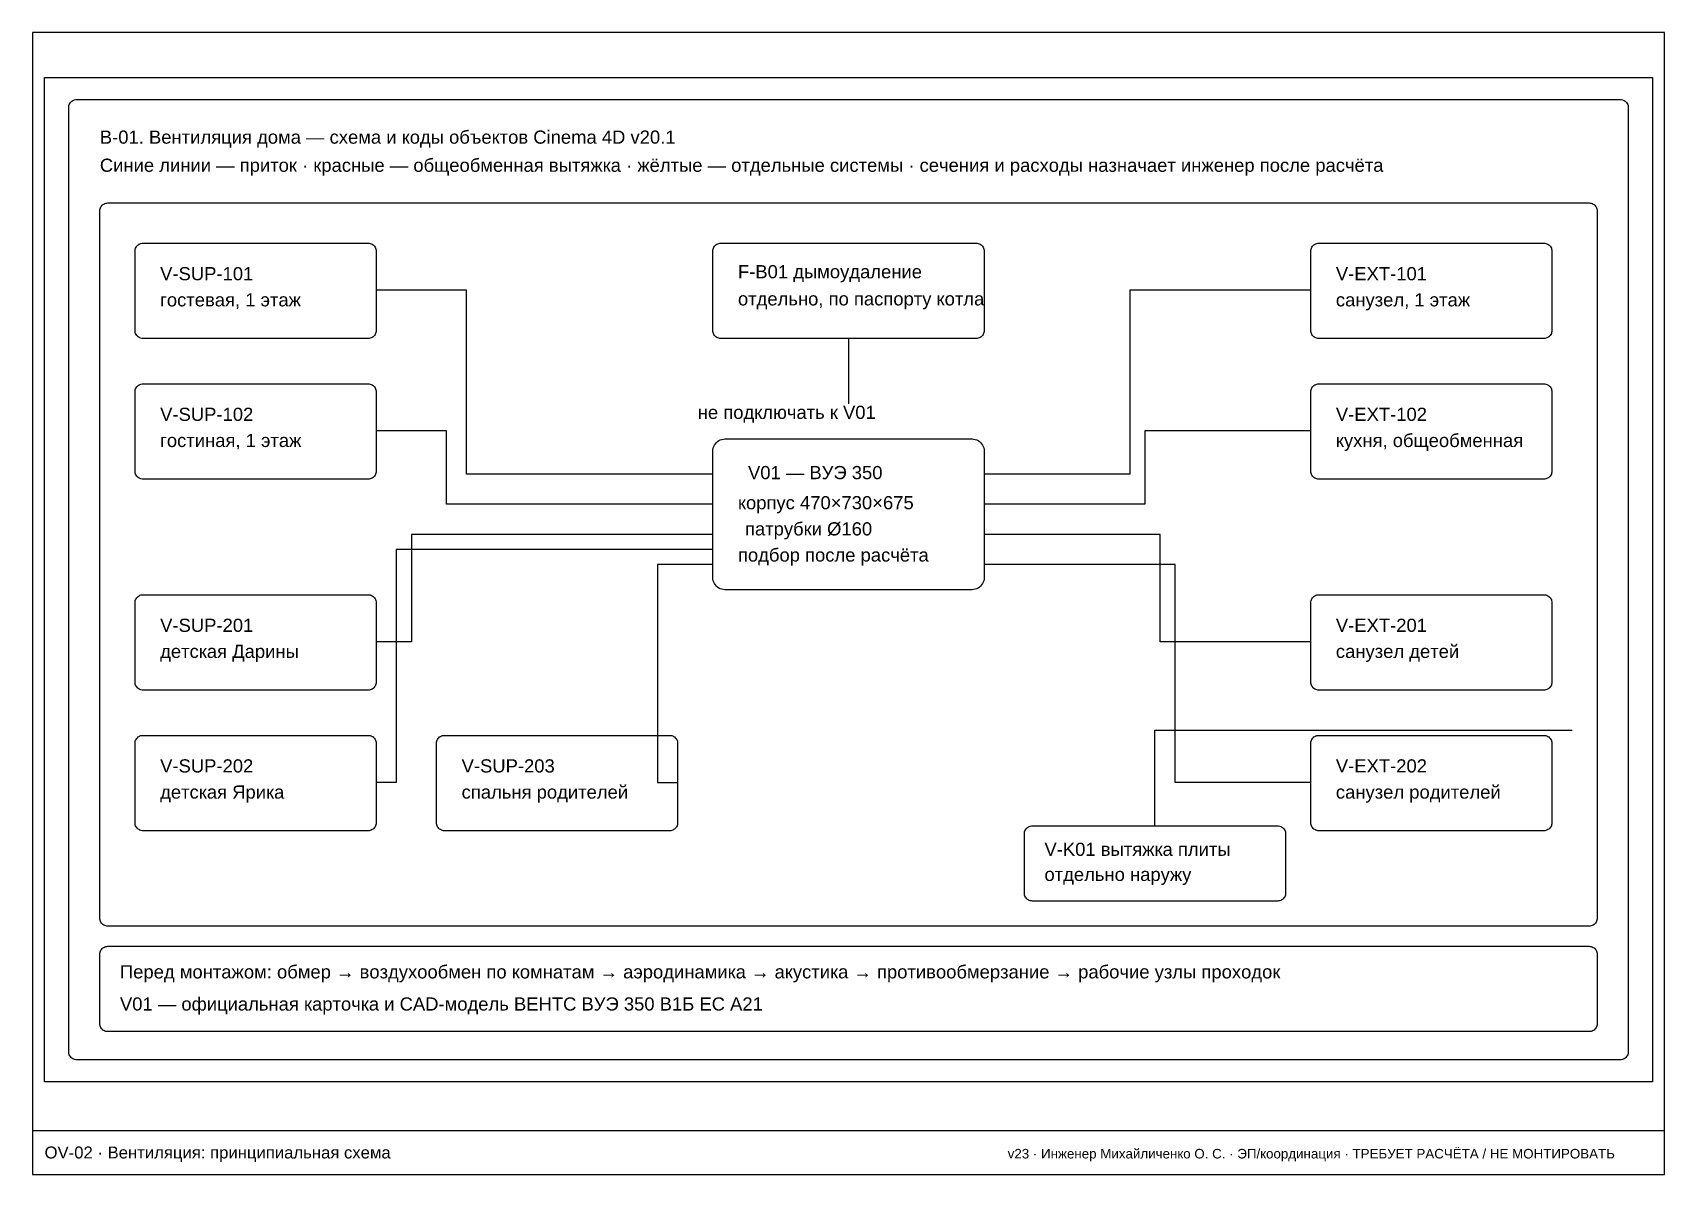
# Paper-space layout 'OV-02' of a CAD drawing. Header units: millimetres. Extents: x 5 to 415, y 5 to 292.
import ezdxf

# ---------------------------------------------------------------- set-up
doc = ezdxf.new("R2010")
doc.units = ezdxf.units.MM
for name, color, linetype in [('A-DIMS', 1, 'Continuous'), ('A-FRAME', 7, 'Continuous'), ('A-OBJECT', 8, 'Continuous'), ('A-TEXT', 7, 'Continuous'), ('A-WALL', 7, 'Continuous')]:
    doc.layers.add(name, color=color, linetype=linetype)
doc.styles.add('ARIAL', font='arial.ttf')

psp = doc.layouts.new('OV-02')

# ---------------------------------------------------------------- linework, layer by layer
at = {"layer": 'A-FRAME'}
psp.add_line((5, 16), (415, 16), dxfattribs=at)
psp.add_lwpolyline([(5, 5), (415, 5), (415, 292), (5, 292)], close=True, dxfattribs=at)
at = {"layer": 'A-OBJECT'}
for points in [[(8, 280.75), (412, 280.75), (412, 28.25), (8, 28.25), (8, 280.75)], [(16.08, 275.19), (403.92, 275.19), (404.18, 275.18), (404.44, 275.13), (404.69, 275.04), (404.93, 274.92), (405.15, 274.78), (405.35, 274.6), (405.52, 274.4), (405.67, 274.19), (405.79, 273.95), (405.87, 273.7), (405.92, 273.44), (405.94, 273.18), (405.94, 35.83), (405.92, 35.56), (405.87, 35.3), (405.79, 35.05), (405.67, 34.81), (405.52, 34.6), (405.35, 34.4), (405.15, 34.22), (404.93, 34.08), (404.69, 33.96), (404.44, 33.87), (404.18, 33.82), (403.92, 33.8), (16.08, 33.8), (15.82, 33.82), (15.56, 33.87), (15.31, 33.96), (15.07, 34.08), (14.85, 34.22), (14.65, 34.4), (14.48, 34.6), (14.33, 34.81), (14.21, 35.05), (14.13, 35.3), (14.08, 35.56), (14.06, 35.83), (14.06, 273.18), (14.08, 273.44), (14.13, 273.7), (14.21, 273.95), (14.33, 274.19), (14.48, 274.4), (14.65, 274.6), (14.85, 274.78), (15.07, 274.92), (15.31, 275.04), (15.56, 275.13), (15.82, 275.18), (16.08, 275.19), (16.08, 275.19)], [(23.91, 249.19), (396.09, 249.19), (396.36, 249.17), (396.62, 249.12), (396.87, 249.03), (397.1, 248.92), (397.32, 248.77), (397.52, 248.6), (397.7, 248.4), (397.84, 248.18), (397.96, 247.94), (398.04, 247.69), (398.1, 247.43), (398.11, 247.17), (398.11, 69.41), (398.1, 69.14), (398.04, 68.88), (397.96, 68.63), (397.84, 68.4), (397.7, 68.18), (397.52, 67.98), (397.32, 67.8), (397.1, 67.66), (396.87, 67.54), (396.62, 67.46), (396.36, 67.4), (396.09, 67.39), (23.91, 67.39), (23.64, 67.4), (23.38, 67.46), (23.13, 67.54), (22.9, 67.66), (22.68, 67.8), (22.48, 67.98), (22.3, 68.18), (22.16, 68.4), (22.04, 68.63), (21.96, 68.88), (21.9, 69.14), (21.89, 69.41), (21.89, 247.17), (21.9, 247.43), (21.96, 247.69), (22.04, 247.94), (22.16, 248.18), (22.3, 248.4), (22.48, 248.6), (22.68, 248.77), (22.9, 248.92), (23.13, 249.03), (23.38, 249.12), (23.64, 249.17), (23.91, 249.19), (23.91, 249.19)], [(32.74, 239.09), (89.31, 239.09), (89.57, 239.07), (89.83, 239.02), (90.08, 238.93), (90.31, 238.82), (90.53, 238.67), (90.73, 238.5), (90.91, 238.3), (91.05, 238.08), (91.17, 237.84), (91.26, 237.59), (91.31, 237.33), (91.33, 237.07), (91.33, 217.12), (91.31, 216.86), (91.26, 216.6), (91.17, 216.35), (91.05, 216.11), (90.91, 215.89), (90.73, 215.69), (90.53, 215.52), (90.31, 215.37), (90.08, 215.25), (89.83, 215.17), (89.57, 215.12), (89.31, 215.1), (32.74, 215.1), (32.48, 215.12), (32.22, 215.17), (31.97, 215.25), (31.73, 215.37), (31.52, 215.52), (31.32, 215.69), (31.14, 215.89), (31, 216.11), (30.88, 216.35), (30.79, 216.6), (30.74, 216.86), (30.73, 217.12), (30.73, 237.07), (30.74, 237.33), (30.79, 237.59), (30.88, 237.84), (31, 238.08), (31.14, 238.3), (31.32, 238.5), (31.52, 238.67), (31.73, 238.82), (31.97, 238.93), (32.22, 239.02), (32.48, 239.07), (32.74, 239.09), (32.74, 239.09)], [(177.93, 239.09), (242.07, 239.09), (242.33, 239.07), (242.59, 239.02), (242.84, 238.93), (243.08, 238.82), (243.3, 238.67), (243.5, 238.5), (243.67, 238.3), (243.82, 238.08), (243.93, 237.84), (244.02, 237.59), (244.07, 237.33), (244.09, 237.07), (244.09, 217.12), (244.07, 216.86), (244.02, 216.6), (243.93, 216.35), (243.82, 216.11), (243.67, 215.89), (243.5, 215.69), (243.3, 215.52), (243.08, 215.37), (242.84, 215.25), (242.59, 215.17), (242.33, 215.12), (242.07, 215.1), (177.93, 215.1), (177.67, 215.12), (177.41, 215.17), (177.16, 215.25), (176.92, 215.37), (176.7, 215.52), (176.5, 215.69), (176.33, 215.89), (176.18, 216.11), (176.07, 216.35), (175.98, 216.6), (175.93, 216.86), (175.91, 217.12), (175.91, 237.07), (175.93, 237.33), (175.98, 237.59), (176.07, 237.84), (176.18, 238.08), (176.33, 238.3), (176.5, 238.5), (176.7, 238.67), (176.92, 238.82), (177.16, 238.93), (177.41, 239.02), (177.67, 239.07), (177.93, 239.09), (177.93, 239.09)], [(328.17, 239.09), (384.73, 239.09), (384.99, 239.07), (385.25, 239.02), (385.5, 238.93), (385.74, 238.82), (385.96, 238.67), (386.16, 238.5), (386.33, 238.3), (386.48, 238.08), (386.6, 237.84), (386.68, 237.59), (386.73, 237.33), (386.75, 237.07), (386.75, 217.12), (386.73, 216.86), (386.68, 216.6), (386.6, 216.35), (386.48, 216.11), (386.33, 215.89), (386.16, 215.69), (385.96, 215.52), (385.74, 215.37), (385.5, 215.25), (385.25, 215.17), (384.99, 215.12), (384.73, 215.1), (328.17, 215.1), (327.91, 215.12), (327.65, 215.17), (327.4, 215.25), (327.16, 215.37), (326.94, 215.52), (326.74, 215.69), (326.57, 215.89), (326.42, 216.11), (326.3, 216.35), (326.22, 216.6), (326.17, 216.86), (326.15, 217.12), (326.15, 237.07), (326.17, 237.33), (326.22, 237.59), (326.3, 237.84), (326.42, 238.08), (326.57, 238.3), (326.74, 238.5), (326.94, 238.67), (327.16, 238.82), (327.4, 238.93), (327.65, 239.02), (327.91, 239.07), (328.17, 239.09), (328.17, 239.09)], [(32.74, 203.74), (89.31, 203.74), (89.57, 203.72), (89.83, 203.67), (90.08, 203.58), (90.31, 203.47), (90.53, 203.32), (90.73, 203.15), (90.91, 202.95), (91.05, 202.73), (91.17, 202.49), (91.26, 202.24), (91.31, 201.98), (91.33, 201.72), (91.33, 181.77), (91.31, 181.51), (91.26, 181.25), (91.17, 181), (91.05, 180.76), (90.91, 180.54), (90.73, 180.34), (90.53, 180.17), (90.31, 180.02), (90.08, 179.9), (89.83, 179.82), (89.57, 179.77), (89.31, 179.75), (32.74, 179.75), (32.48, 179.77), (32.22, 179.82), (31.97, 179.9), (31.73, 180.02), (31.52, 180.17), (31.32, 180.34), (31.14, 180.54), (31, 180.76), (30.88, 181), (30.79, 181.25), (30.74, 181.51), (30.73, 181.77), (30.73, 201.72), (30.74, 201.98), (30.79, 202.24), (30.88, 202.49), (31, 202.73), (31.14, 202.95), (31.32, 203.15), (31.52, 203.32), (31.73, 203.47), (31.97, 203.58), (32.22, 203.67), (32.48, 203.72), (32.74, 203.74), (32.74, 203.74)], [(328.17, 203.74), (384.73, 203.74), (384.99, 203.72), (385.25, 203.67), (385.5, 203.58), (385.74, 203.47), (385.96, 203.32), (386.16, 203.15), (386.33, 202.95), (386.48, 202.73), (386.6, 202.49), (386.68, 202.24), (386.73, 201.98), (386.75, 201.72), (386.75, 181.77), (386.73, 181.51), (386.68, 181.25), (386.6, 181), (386.48, 180.76), (386.33, 180.54), (386.16, 180.34), (385.96, 180.17), (385.74, 180.02), (385.5, 179.9), (385.25, 179.82), (384.99, 179.77), (384.73, 179.75), (328.17, 179.75), (327.91, 179.77), (327.65, 179.82), (327.4, 179.9), (327.16, 180.02), (326.94, 180.17), (326.74, 180.34), (326.57, 180.54), (326.42, 180.76), (326.3, 181), (326.22, 181.25), (326.17, 181.51), (326.15, 181.77), (326.15, 201.72), (326.17, 201.98), (326.22, 202.24), (326.3, 202.49), (326.42, 202.73), (326.57, 202.95), (326.74, 203.15), (326.94, 203.32), (327.16, 203.47), (327.4, 203.58), (327.65, 203.67), (327.91, 203.72), (328.17, 203.74), (328.17, 203.74)], [(178.94, 189.85), (241.06, 189.85), (241.45, 189.82), (241.84, 189.75), (242.22, 189.62), (242.57, 189.44), (242.9, 189.22), (243.2, 188.96), (243.46, 188.66), (243.68, 188.34), (243.86, 187.98), (243.98, 187.6), (244.06, 187.22), (244.09, 186.82), (244.09, 155), (244.06, 154.61), (243.98, 154.22), (243.86, 153.85), (243.68, 153.49), (243.46, 153.16), (243.2, 152.86), (242.9, 152.6), (242.57, 152.38), (242.22, 152.21), (241.84, 152.08), (241.45, 152), (241.06, 151.97), (178.94, 151.97), (178.55, 152), (178.16, 152.08), (177.78, 152.21), (177.43, 152.38), (177.1, 152.6), (176.8, 152.86), (176.54, 153.16), (176.32, 153.49), (176.14, 153.85), (176.02, 154.22), (175.94, 154.61), (175.91, 155), (175.91, 186.82), (175.94, 187.22), (176.02, 187.6), (176.14, 187.98), (176.32, 188.34), (176.54, 188.66), (176.8, 188.96), (177.1, 189.22), (177.43, 189.44), (177.78, 189.62), (178.16, 189.75), (178.55, 189.82), (178.94, 189.85), (178.94, 189.85)], [(32.74, 150.71), (89.31, 150.71), (89.57, 150.7), (89.83, 150.64), (90.08, 150.56), (90.31, 150.44), (90.53, 150.3), (90.73, 150.12), (90.91, 149.92), (91.05, 149.7), (91.17, 149.47), (91.26, 149.22), (91.31, 148.96), (91.33, 148.69), (91.33, 128.75), (91.31, 128.48), (91.26, 128.22), (91.17, 127.97), (91.05, 127.73), (90.91, 127.52), (90.73, 127.32), (90.53, 127.14), (90.31, 127), (90.08, 126.88), (89.83, 126.79), (89.57, 126.74), (89.31, 126.72), (32.74, 126.72), (32.48, 126.74), (32.22, 126.79), (31.97, 126.88), (31.73, 127), (31.52, 127.14), (31.32, 127.32), (31.14, 127.52), (31, 127.73), (30.88, 127.97), (30.79, 128.22), (30.74, 128.48), (30.73, 128.75), (30.73, 148.69), (30.74, 148.96), (30.79, 149.22), (30.88, 149.47), (31, 149.7), (31.14, 149.92), (31.32, 150.12), (31.52, 150.3), (31.73, 150.44), (31.97, 150.56), (32.22, 150.64), (32.48, 150.7), (32.74, 150.71), (32.74, 150.71)], [(328.17, 150.71), (384.73, 150.71), (384.99, 150.7), (385.25, 150.64), (385.5, 150.56), (385.74, 150.44), (385.96, 150.3), (386.16, 150.12), (386.33, 149.92), (386.48, 149.7), (386.6, 149.47), (386.68, 149.22), (386.73, 148.96), (386.75, 148.69), (386.75, 128.75), (386.73, 128.48), (386.68, 128.22), (386.6, 127.97), (386.48, 127.73), (386.33, 127.52), (386.16, 127.32), (385.96, 127.14), (385.74, 127), (385.5, 126.88), (385.25, 126.79), (384.99, 126.74), (384.73, 126.72), (328.17, 126.72), (327.91, 126.74), (327.65, 126.79), (327.4, 126.88), (327.16, 127), (326.94, 127.14), (326.74, 127.32), (326.57, 127.52), (326.42, 127.73), (326.3, 127.97), (326.22, 128.22), (326.17, 128.48), (326.15, 128.75), (326.15, 148.69), (326.17, 148.96), (326.22, 149.22), (326.3, 149.47), (326.42, 149.7), (326.57, 149.92), (326.74, 150.12), (326.94, 150.3), (327.16, 150.44), (327.4, 150.56), (327.65, 150.64), (327.91, 150.7), (328.17, 150.71), (328.17, 150.71)], [(32.74, 115.36), (89.31, 115.36), (89.57, 115.35), (89.83, 115.29), (90.08, 115.21), (90.31, 115.09), (90.53, 114.95), (90.73, 114.77), (90.91, 114.57), (91.05, 114.35), (91.17, 114.12), (91.26, 113.87), (91.31, 113.61), (91.33, 113.34), (91.33, 93.39), (91.31, 93.13), (91.26, 92.87), (91.17, 92.62), (91.05, 92.39), (90.91, 92.17), (90.73, 91.97), (90.53, 91.79), (90.31, 91.65), (90.08, 91.53), (89.83, 91.44), (89.57, 91.39), (89.31, 91.38), (32.74, 91.38), (32.48, 91.39), (32.22, 91.44), (31.97, 91.53), (31.73, 91.65), (31.52, 91.79), (31.32, 91.97), (31.14, 92.17), (31, 92.39), (30.88, 92.62), (30.79, 92.87), (30.74, 93.13), (30.73, 93.39), (30.73, 113.34), (30.74, 113.61), (30.79, 113.87), (30.88, 114.12), (31, 114.35), (31.14, 114.57), (31.32, 114.77), (31.52, 114.95), (31.73, 115.09), (31.97, 115.21), (32.22, 115.29), (32.48, 115.35), (32.74, 115.36), (32.74, 115.36)], [(108.5, 115.36), (165.06, 115.36), (165.32, 115.35), (165.58, 115.29), (165.83, 115.21), (166.06, 115.09), (166.28, 114.95), (166.48, 114.77), (166.66, 114.57), (166.8, 114.35), (166.92, 114.12), (167.01, 113.87), (167.06, 113.61), (167.07, 113.34), (167.07, 93.39), (167.06, 93.13), (167.01, 92.87), (166.92, 92.62), (166.8, 92.39), (166.66, 92.17), (166.48, 91.97), (166.28, 91.79), (166.06, 91.65), (165.83, 91.53), (165.58, 91.44), (165.32, 91.39), (165.06, 91.38), (108.5, 91.38), (108.23, 91.39), (107.97, 91.44), (107.72, 91.53), (107.48, 91.65), (107.27, 91.79), (107.07, 91.97), (106.89, 92.17), (106.75, 92.39), (106.63, 92.62), (106.54, 92.87), (106.49, 93.13), (106.47, 93.39), (106.47, 113.34), (106.49, 113.61), (106.54, 113.87), (106.63, 114.12), (106.75, 114.35), (106.89, 114.57), (107.07, 114.77), (107.27, 114.95), (107.48, 115.09), (107.72, 115.21), (107.97, 115.29), (108.23, 115.35), (108.5, 115.36), (108.5, 115.36)], [(328.17, 115.36), (384.73, 115.36), (384.99, 115.35), (385.25, 115.29), (385.5, 115.21), (385.74, 115.09), (385.96, 114.95), (386.16, 114.77), (386.33, 114.57), (386.48, 114.35), (386.6, 114.12), (386.68, 113.87), (386.73, 113.61), (386.75, 113.34), (386.75, 93.39), (386.73, 93.13), (386.68, 92.87), (386.6, 92.62), (386.48, 92.39), (386.33, 92.17), (386.16, 91.97), (385.96, 91.79), (385.74, 91.65), (385.5, 91.53), (385.25, 91.44), (384.99, 91.39), (384.73, 91.38), (328.17, 91.38), (327.91, 91.39), (327.65, 91.44), (327.4, 91.53), (327.16, 91.65), (326.94, 91.79), (326.74, 91.97), (326.57, 92.17), (326.42, 92.39), (326.3, 92.62), (326.22, 92.87), (326.17, 93.13), (326.15, 93.39), (326.15, 113.34), (326.17, 113.61), (326.22, 113.87), (326.3, 114.12), (326.42, 114.35), (326.57, 114.57), (326.74, 114.77), (326.94, 114.95), (327.16, 115.09), (327.4, 115.21), (327.65, 115.29), (327.91, 115.35), (328.17, 115.36), (328.17, 115.36)], [(256.21, 92.64), (317.82, 92.64), (318.08, 92.62), (318.34, 92.57), (318.59, 92.48), (318.83, 92.37), (319.05, 92.22), (319.25, 92.05), (319.42, 91.85), (319.57, 91.63), (319.68, 91.39), (319.77, 91.14), (319.82, 90.88), (319.84, 90.62), (319.84, 75.72), (319.82, 75.46), (319.77, 75.2), (319.68, 74.95), (319.57, 74.71), (319.42, 74.49), (319.25, 74.29), (319.05, 74.12), (318.83, 73.97), (318.59, 73.85), (318.34, 73.77), (318.08, 73.72), (317.82, 73.7), (256.21, 73.7), (255.94, 73.72), (255.68, 73.77), (255.43, 73.85), (255.2, 73.97), (254.98, 74.12), (254.78, 74.29), (254.6, 74.49), (254.46, 74.71), (254.34, 74.95), (254.26, 75.2), (254.2, 75.46), (254.19, 75.72), (254.19, 90.62), (254.2, 90.88), (254.26, 91.14), (254.34, 91.39), (254.46, 91.63), (254.6, 91.85), (254.78, 92.05), (254.98, 92.22), (255.2, 92.37), (255.43, 92.48), (255.68, 92.57), (255.94, 92.62), (256.21, 92.64), (256.21, 92.64)], [(23.91, 62.34), (396.09, 62.34), (396.36, 62.32), (396.62, 62.27), (396.87, 62.18), (397.1, 62.07), (397.32, 61.92), (397.52, 61.75), (397.7, 61.55), (397.84, 61.33), (397.96, 61.09), (398.04, 60.84), (398.1, 60.58), (398.11, 60.32), (398.11, 42.9), (398.1, 42.63), (398.04, 42.37), (397.96, 42.12), (397.84, 41.88), (397.7, 41.67), (397.52, 41.47), (397.32, 41.29), (397.1, 41.15), (396.87, 41.03), (396.62, 40.94), (396.36, 40.89), (396.09, 40.88), (23.91, 40.88), (23.64, 40.89), (23.38, 40.94), (23.13, 41.03), (22.9, 41.15), (22.68, 41.29), (22.48, 41.47), (22.3, 41.67), (22.16, 41.88), (22.04, 42.12), (21.96, 42.37), (21.9, 42.63), (21.89, 42.9), (21.89, 60.32), (21.9, 60.58), (21.96, 60.84), (22.04, 61.09), (22.16, 61.33), (22.3, 61.55), (22.48, 61.75), (22.68, 61.92), (22.9, 62.07), (23.13, 62.18), (23.38, 62.27), (23.64, 62.32), (23.91, 62.34), (23.91, 62.34)]]:
    psp.add_lwpolyline(points, close=True, dxfattribs=at)
at = {"layer": 'A-WALL'}
for points in [[(175.91, 181.01), (114.05, 181.01), (114.05, 227.22), (91.33, 227.22)], [(326.15, 227.22), (280.7, 227.22), (280.7, 181.01), (244.09, 181.01)], [(210, 215.1), (210, 198.69)], [(175.91, 173.44), (109, 173.44), (109, 191.87), (91.33, 191.87)], [(326.15, 191.87), (284.49, 191.87), (284.49, 173.44), (244.09, 173.44)], [(175.91, 165.86), (100.16, 165.86), (100.16, 138.84), (91.33, 138.84)], [(326.15, 138.84), (288.27, 138.84), (288.27, 165.86), (244.09, 165.86)], [(175.91, 162.07), (96.38, 162.07), (96.38, 103.5), (91.33, 103.5)], [(175.91, 158.29), (162.03, 158.29), (162.03, 103.5), (167.07, 103.5)], [(326.15, 103.5), (292.06, 103.5), (292.06, 158.29), (244.09, 158.29)], [(287.01, 92.64), (287.01, 116.62), (391.8, 116.62)]]:
    psp.add_lwpolyline(points, dxfattribs=at)

# ---------------------------------------------------------------- texts
at = {"layer": 'A-DIMS', "style": 'ARIAL'}
psp.add_text('v23 · Инженер Михайличенко О. С. · ЭП/координация · ТРЕБУЕТ РАСЧЁТА / НЕ МОНТИРОВАТЬ', height=2.4, dxfattribs=at).set_placement((250, 9))
at = {"layer": 'A-TEXT', "style": 'ARIAL'}
for s, height, p in [('В-01. Вентиляция дома — схема и коды объектов Cinema 4D v20.1', 3.3128, (21.89, 264.08)), ('Синие линии — приток · красные — общеобменная вытяжка · жёлтые — отдельные системы · сечения и расходы назначает инженер после расчёта', 3.3128, (21.89, 257.01)), ('V-SUP-101', 3.313, (37.04, 229.75)), ('F-B01 дымоудаление', 3.3128, (182.22, 230.25)), ('V-EXT-101', 3.313, (332.46, 229.75)), ('гостевая, 1 этаж', 3.3128, (37.04, 223.18)), ('отдельно, по паспорту котла', 3.3128, (182.22, 223.43)), ('санузел, 1 этаж', 3.3128, (332.46, 223.18)), ('V-SUP-102', 3.313, (37.04, 194.4)), ('не подключать к V01', 3.3128, (172.12, 194.9)), ('V-EXT-102', 3.313, (332.46, 194.4)), ('гостиная, 1 этаж', 3.3128, (37.04, 187.83)), ('кухня, общеобменная', 3.3128, (332.46, 187.83)), ('V01 — ВУЭ 350', 3.3128, (184.75, 179.75)), ('корпус 470×730×675', 3.3128, (182.22, 172.18)), ('патрубки Ø160', 3.3128, (183.99, 165.61)), ('подбор после расчёта', 3.3128, (182.22, 159.04)), ('V-SUP-201', 3.313, (37.04, 141.37)), ('V-EXT-201', 3.313, (332.46, 141.37)), ('детская Дарины', 3.3128, (37.04, 134.81)), ('санузел детей', 3.3128, (332.46, 134.81)), ('V-SUP-202', 3.313, (37.04, 106.02)), ('V-SUP-203', 3.313, (112.79, 106.02)), ('V-EXT-202', 3.313, (332.46, 106.02)), ('детская Ярика', 3.3128, (37.04, 99.45)), ('спальня родителей', 3.3128, (112.79, 99.45)), ('санузел родителей', 3.3128, (332.46, 99.45)), ('V-K01 вытяжка плиты', 3.3128, (259.24, 85.06)), ('отдельно наружу', 3.3128, (259.24, 78.75)), ('Перед монтажом: обмер → воздухообмен по комнатам → аэродинамика → акустика → противообмерзание → рабочие узлы проходок', 3.3128, (26.94, 54.26)), ('V01 — официальная карточка и CAD-модель ВЕНТС ВУЭ 350 В1Б ЕС А21', 3.3128, (26.94, 46.18)), ('OV-02 · Вентиляция: принципиальная схема', 3, (8, 9))]:
    psp.add_text(s, height=height, dxfattribs=at).set_placement(p)

doc.saveas('drawing.dxf')
